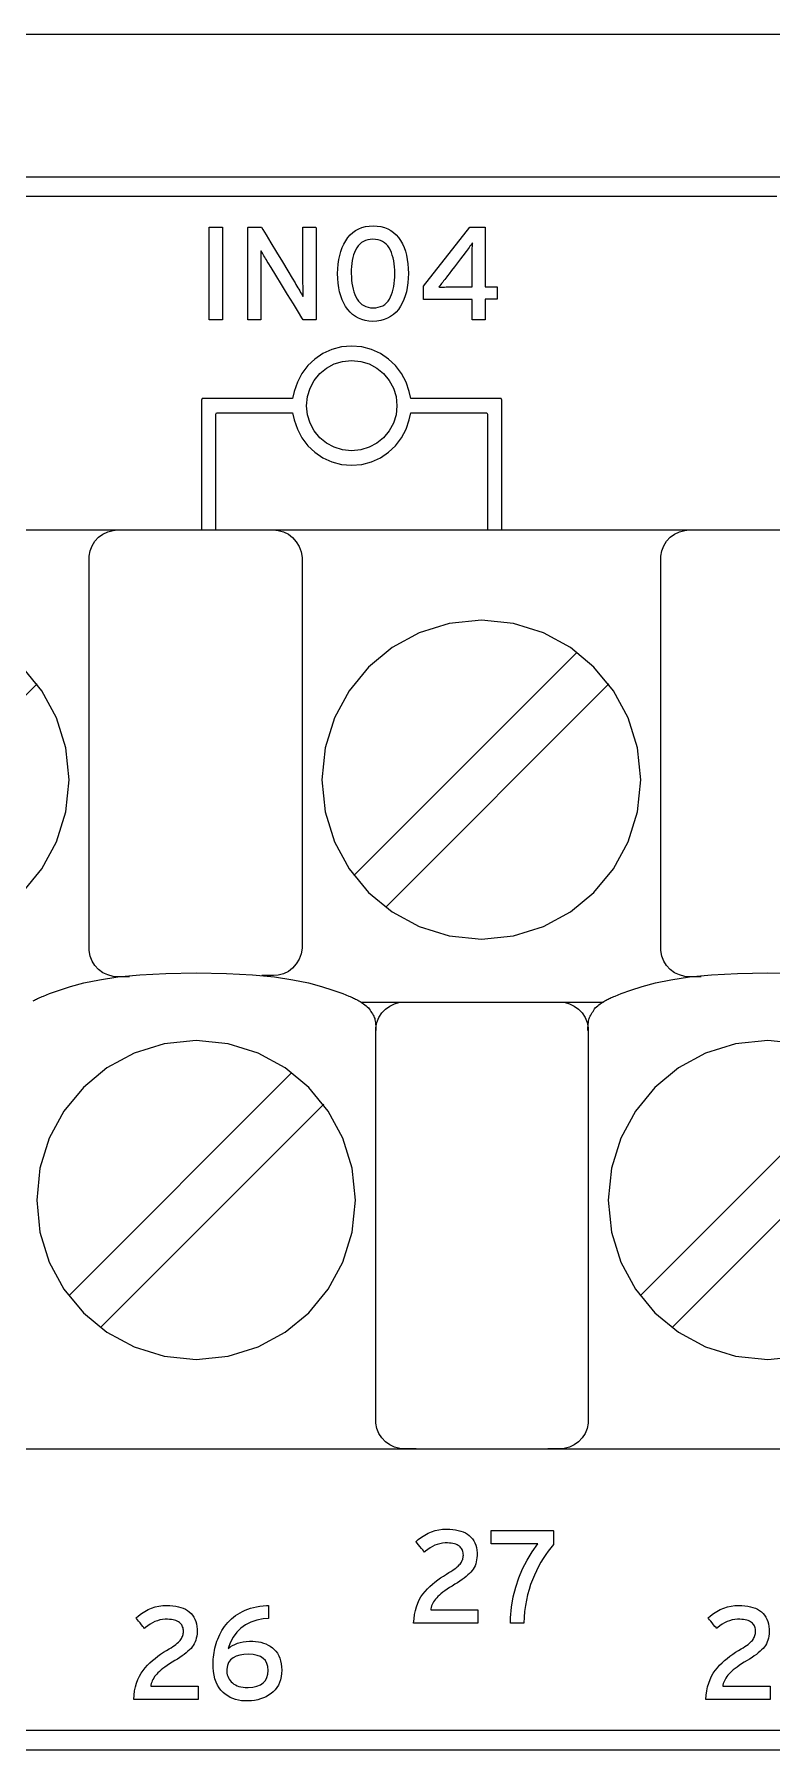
# Model space of a CAD drawing. Extents: x 1 to 47.7, y 0.2 to 33.4.
# Drawn here: x 34.905 to 35.679, y 13.384 to 15.184 of the extents above; entities that cross this region are included whole.
import ezdxf

# ---------------------------------------------------------------- set-up
doc = ezdxf.new("R2010")
doc.units = 0
doc.header["$MEASUREMENT"] = 0
doc.layers.add('6_0____DWG', color=7, linetype='CONTINUOUS')

msp = doc.modelspace()

# ---------------------------------------------------------------- linework, layer by layer
at = {"layer": '6_0____DWG'}
for points in [[(31.5243, 15.1836), (31.7106, 15.1836), (31.8983, 15.1836), (32.0875, 15.1836), (32.2778, 15.1836), (32.4693, 15.1836), (32.6619, 15.1836), (32.8555, 15.1836), (33.0499, 15.1836), (33.2451, 15.1836), (33.441, 15.1836), (33.8344, 15.1836), (34.2293, 15.1836), (34.625, 15.1836), (35.0207, 15.1836), (35.4156, 15.1836), (35.809, 15.1836)], [(35.7068, 15.0339), (35.608, 15.0339), (35.5072, 15.0339), (35.4045, 15.0339), (35.2999, 15.0339), (35.1936, 15.0339), (35.0855, 15.0339), (34.9758, 15.0339), (34.8645, 15.0339), (34.7516, 15.0339), (34.6373, 15.0339), (34.5216, 15.0339), (34.4045, 15.0339), (34.2862, 15.0339), (34.1667, 15.0339), (34.046, 15.0339), (33.9242, 15.0339), (33.8015, 15.0339), (33.6777, 15.0339)], [(33.6163, 15.0139), (33.7875, 15.0139), (33.9567, 15.0139), (34.1235, 15.0139), (34.2878, 15.0139), (34.4493, 15.0139), (34.608, 15.0139), (34.7635, 15.0139), (34.9157, 15.0139), (34.9905, 15.0139), (35.0643, 15.0139), (35.1373, 15.0139), (35.2093, 15.0139), (35.2803, 15.0139), (35.3503, 15.0139), (35.4193, 15.0139), (35.4872, 15.0139), (35.554, 15.0139), (35.6198, 15.0139), (35.6844, 15.0139)], [(35.0886, 14.884), (35.0886, 14.9812), (35.1027, 14.9812), (35.1027, 14.884), (35.0886, 14.884)], [(35.3782, 14.9058), (35.3782, 14.884), (35.3645, 14.884), (35.3645, 14.9054), (35.3135, 14.9054), (35.3135, 14.9193), (35.362, 14.9812), (35.3782, 14.9812), (35.3782, 14.9187), (35.3907, 14.9187), (35.3907, 14.9058), (35.3782, 14.9058)], [(31.9752, 14.6636), (36.9522, 14.6636)], [(35.0049, 14.1949), (35.0044, 14.1949), (35.003, 14.1949), (35.0011, 14.1949), (34.9989, 14.1949), (34.9967, 14.1949), (34.9947, 14.1949), (34.9932, 14.1949), (34.9925, 14.1949), (34.9878, 14.1952), (34.9822, 14.1967), (34.977, 14.1991), (34.9725, 14.2024), (34.9687, 14.2065), (34.9657, 14.2113), (34.9636, 14.2166), (34.9626, 14.2223), (34.9625, 14.2309), (34.9625, 14.2653), (34.9625, 14.322), (34.9625, 14.392), (34.9625, 14.4664), (34.9625, 14.5364), (34.9625, 14.5931), (34.9625, 14.6275), (34.9626, 14.6361), (34.9636, 14.6418), (34.9657, 14.6471), (34.9687, 14.6519), (34.9725, 14.656), (34.977, 14.6593), (34.9822, 14.6617), (34.9878, 14.6632), (34.9925, 14.6636), (34.9932, 14.6636), (34.9947, 14.6636), (34.9967, 14.6636), (34.9989, 14.6636), (35.0011, 14.6636), (35.003, 14.6636), (35.0044, 14.6636), (35.0049, 14.6636)], [(35.1438, 14.6636), (35.1443, 14.6636), (35.1457, 14.6636), (35.1476, 14.6636), (35.1498, 14.6636), (35.152, 14.6636), (35.154, 14.6636), (35.1555, 14.6636), (35.1562, 14.6636), (35.161, 14.6632), (35.1666, 14.6616), (35.1717, 14.6591), (35.1762, 14.6556), (35.18, 14.6513), (35.183, 14.6463), (35.1851, 14.6408), (35.1861, 14.6348), (35.1862, 14.6261), (35.1862, 14.592), (35.1862, 14.5359), (35.1862, 14.4666), (35.1862, 14.3929), (35.1862, 14.3236), (35.1862, 14.2676), (35.1862, 14.2335), (35.1861, 14.2248), (35.1851, 14.2188), (35.183, 14.2132), (35.18, 14.2083), (35.1762, 14.204), (35.1717, 14.2005), (35.1666, 14.1979), (35.161, 14.1964), (35.1562, 14.196), (35.1555, 14.196), (35.154, 14.196), (35.152, 14.196), (35.1498, 14.196), (35.1476, 14.196), (35.1457, 14.196), (35.1443, 14.196), (35.1438, 14.196)], [(35.6049, 14.1949), (35.6044, 14.1949), (35.603, 14.1949), (35.6011, 14.1949), (35.5989, 14.1949), (35.5967, 14.1949), (35.5947, 14.1949), (35.5932, 14.1949), (35.5925, 14.1949), (35.5878, 14.1952), (35.5822, 14.1967), (35.577, 14.1991), (35.5725, 14.2024), (35.5687, 14.2065), (35.5657, 14.2113), (35.5636, 14.2166), (35.5626, 14.2223), (35.5625, 14.2309), (35.5625, 14.2653), (35.5625, 14.322), (35.5625, 14.392), (35.5625, 14.4664), (35.5625, 14.5364), (35.5625, 14.5931), (35.5625, 14.6275), (35.5626, 14.6361), (35.5636, 14.6418), (35.5657, 14.6471), (35.5687, 14.6519), (35.5725, 14.656), (35.577, 14.6593), (35.5822, 14.6617), (35.5878, 14.6632), (35.5925, 14.6636), (35.5932, 14.6636), (35.5947, 14.6636), (35.5967, 14.6636), (35.5989, 14.6636), (35.6011, 14.6636), (35.603, 14.6636), (35.6044, 14.6636), (35.6049, 14.6636)], [(35.2404, 14.3011), (35.4747, 14.5354)], [(34.8925, 14.2832), (34.913, 14.3079), (34.9284, 14.3363), (34.9381, 14.3677), (34.9415, 14.4014), (34.9381, 14.4351), (34.9284, 14.4665), (34.913, 14.4949), (34.8925, 14.5197)], [(34.6739, 14.2677), (34.9081, 14.502)], [(35.2739, 14.2677), (35.5081, 14.502)], [(34.9039, 14.1695), (34.9052, 14.1702), (34.9063, 14.1708), (34.9074, 14.1713), (34.9085, 14.1719), (34.9095, 14.1724), (34.9107, 14.1729), (34.9119, 14.1734), (34.9132, 14.174), (34.9147, 14.1746), (34.921, 14.1771), (34.9313, 14.1809), (34.9431, 14.1847), (34.9569, 14.1884), (34.9733, 14.1917), (34.9927, 14.1946), (35.0158, 14.1969), (35.043, 14.1983), (35.0748, 14.1989), (35.1067, 14.1983), (35.1339, 14.1969), (35.157, 14.1946), (35.1764, 14.1917), (35.1928, 14.1884), (35.2066, 14.1847), (35.2184, 14.1809), (35.2287, 14.1771), (35.235, 14.1746), (35.2365, 14.174), (35.2378, 14.1734), (35.239, 14.1729), (35.2401, 14.1724), (35.2412, 14.1719), (35.2423, 14.1713), (35.2433, 14.1708), (35.2445, 14.1702), (35.2458, 14.1695), (35.247, 14.1688), (35.2482, 14.168), (35.2494, 14.1672), (35.2507, 14.1663), (35.2519, 14.1654), (35.2532, 14.1644), (35.2545, 14.1634), (35.2558, 14.1622), (35.2566, 14.161), (35.2574, 14.1597), (35.2582, 14.1584), (35.2591, 14.1572), (35.2599, 14.1559), (35.2606, 14.1546), (35.2613, 14.1534), (35.2619, 14.1521), (35.2623, 14.151), (35.2626, 14.1497), (35.2629, 14.1482), (35.2631, 14.1467), (35.2633, 14.145), (35.2634, 14.1433), (35.2635, 14.1416), (35.2635, 14.1399), (35.2635, 14.1384)], [(35.4862, 14.1384), (35.4862, 14.1399), (35.4862, 14.1416), (35.4863, 14.1433), (35.4864, 14.145), (35.4866, 14.1467), (35.4868, 14.1482), (35.487, 14.1497), (35.4873, 14.151), (35.4878, 14.1521), (35.4884, 14.1534), (35.4891, 14.1546), (35.4898, 14.1559), (35.4906, 14.1572), (35.4915, 14.1584), (35.4923, 14.1597), (35.4931, 14.161), (35.4939, 14.1622), (35.4951, 14.1634), (35.4965, 14.1644), (35.4977, 14.1654), (35.499, 14.1663), (35.5002, 14.1672), (35.5015, 14.168), (35.5027, 14.1688), (35.5039, 14.1695), (35.5052, 14.1702), (35.5063, 14.1708), (35.5074, 14.1713), (35.5085, 14.1719), (35.5095, 14.1724), (35.5107, 14.1729), (35.5119, 14.1734), (35.5132, 14.174), (35.5147, 14.1746), (35.521, 14.1771), (35.5313, 14.1809), (35.5431, 14.1847), (35.5569, 14.1884), (35.5733, 14.1917), (35.5927, 14.1946), (35.6158, 14.1969), (35.643, 14.1983), (35.6748, 14.1989), (35.7067, 14.1983)], [(35.2477, 14.1683), (35.5025, 14.1683)], [(35.3059, 13.6996), (35.3054, 13.6996), (35.304, 13.6996), (35.3021, 13.6996), (35.2999, 13.6996), (35.2977, 13.6996), (35.2957, 13.6996), (35.2942, 13.6996), (35.2935, 13.6996), (35.2888, 13.6999), (35.2832, 13.7013), (35.2781, 13.7037), (35.2735, 13.707), (35.2697, 13.711), (35.2667, 13.7157), (35.2646, 13.7208), (35.2636, 13.7265), (35.2635, 13.7351), (35.2635, 13.7696), (35.2635, 13.8264), (35.2635, 13.8966), (35.2635, 13.9713), (35.2635, 14.0415), (35.2635, 14.0983), (35.2635, 14.1328), (35.2636, 14.1414), (35.2646, 14.147), (35.2667, 14.1522), (35.2697, 14.1569), (35.2735, 14.1609), (35.2781, 14.1641), (35.2832, 14.1665), (35.2888, 14.168), (35.2935, 14.1683), (35.2942, 14.1683), (35.2957, 14.1683), (35.2977, 14.1683), (35.2999, 14.1683), (35.3021, 14.1683), (35.304, 14.1683), (35.3054, 14.1683), (35.3059, 14.1683)], [(35.444, 14.1683), (35.4445, 14.1683), (35.4459, 14.1683), (35.4478, 14.1683), (35.45, 14.1683), (35.4522, 14.1683), (35.4542, 14.1683), (35.4557, 14.1683), (35.4564, 14.1683), (35.4611, 14.168), (35.4667, 14.1665), (35.4718, 14.1641), (35.4764, 14.1609), (35.4802, 14.1569), (35.4832, 14.1522), (35.4852, 14.147), (35.4863, 14.1414), (35.4864, 14.1328), (35.4864, 14.0983), (35.4864, 14.0415), (35.4864, 13.9713), (35.4864, 13.8966), (35.4864, 13.8264), (35.4864, 13.7696), (35.4864, 13.7351), (35.4863, 13.7265), (35.4852, 13.7208), (35.4832, 13.7157), (35.4802, 13.711), (35.4764, 13.707), (35.4718, 13.7037), (35.4667, 13.7013), (35.4611, 13.6999), (35.4564, 13.6996), (35.4557, 13.6996), (35.4542, 13.6996), (35.4522, 13.6996), (35.45, 13.6996), (35.4478, 13.6996), (35.4459, 13.6996), (35.4445, 13.6996), (35.444, 13.6996)], [(35.7086, 14.1244), (35.6749, 14.1278), (35.6412, 14.1244), (35.6097, 14.1146), (35.5813, 14.0992), (35.5565, 14.0787), (35.5361, 14.0539), (35.5207, 14.0255), (35.5109, 13.9941), (35.5075, 13.9604), (35.5109, 13.9267), (35.5207, 13.8953), (35.5361, 13.8669), (35.5565, 13.8422), (35.5813, 13.8218), (35.6097, 13.8064), (35.6412, 13.7967), (35.6749, 13.7933), (35.7086, 13.7967)], [(34.9411, 13.8601), (35.1753, 14.0944)], [(35.5411, 13.8601), (35.7753, 14.0944)], [(34.9745, 13.8267), (35.2088, 14.061)], [(35.5745, 13.8267), (35.8088, 14.061)], [(32.2935, 13.6996), (37.2746, 13.6996)], [(35.7056, 13.4039), (35.6414, 13.4039), (35.5761, 13.4039), (35.5096, 13.4039), (35.442, 13.4039), (35.3734, 13.4039), (35.3037, 13.4039), (35.2331, 13.4039), (35.1614, 13.4039), (35.0888, 13.4039), (35.0152, 13.4039), (34.8653, 13.4039), (34.712, 13.4039), (34.5554, 13.4039), (34.3958, 13.4039), (34.2333, 13.4039), (34.0682, 13.4039), (33.9005, 13.4039), (33.7307, 13.4039), (33.5587, 13.4039)], [(33.6777, 13.3839), (33.8015, 13.3839), (33.9242, 13.3839), (34.046, 13.3839), (34.1667, 13.3839), (34.2862, 13.3839), (34.4045, 13.3839), (34.5216, 13.3839), (34.6373, 13.3839), (34.7516, 13.3839), (34.8645, 13.3839), (34.9758, 13.3839), (35.0855, 13.3839), (35.1936, 13.3839), (35.2999, 13.3839), (35.4045, 13.3839), (35.5072, 13.3839), (35.608, 13.3839), (35.7068, 13.3839)]]:
    msp.add_lwpolyline(points, dxfattribs=at)
for points in [[(35.1873, 14.884), (35.1859, 14.8862), (35.1823, 14.8922), (35.177, 14.9007), (35.1708, 14.9107), (35.1644, 14.9212), (35.1584, 14.9309), (35.1536, 14.9388), (35.1505, 14.9438), (35.1495, 14.9454), (35.1486, 14.9469), (35.1477, 14.9484), (35.1469, 14.9498), (35.146, 14.9512), (35.1452, 14.9526), (35.1445, 14.9539), (35.1437, 14.9552), (35.143, 14.9564), (35.1427, 14.9556), (35.1427, 14.9533), (35.1428, 14.9508), (35.1428, 14.9484), (35.1428, 14.9458), (35.1428, 14.9432), (35.1428, 14.9404), (35.1428, 14.9377), (35.1429, 14.9348), (35.1429, 14.933), (35.1429, 14.9285), (35.1429, 14.9217), (35.1429, 14.9135), (35.1429, 14.9049), (35.1429, 14.8967), (35.1429, 14.8899), (35.1429, 14.8854), (35.1429, 14.884), (35.1422, 14.884), (35.1408, 14.884), (35.1388, 14.884), (35.1365, 14.884), (35.1342, 14.884), (35.1321, 14.884), (35.1304, 14.884), (35.1293, 14.884), (35.1292, 14.8847), (35.1292, 14.891), (35.1292, 14.9024), (35.1292, 14.9173), (35.1292, 14.9338), (35.1292, 14.9502), (35.1292, 14.9646), (35.1292, 14.9755), (35.1292, 14.9809), (35.1295, 14.9812), (35.1306, 14.9812), (35.1325, 14.9812), (35.1348, 14.9812), (35.1373, 14.9812), (35.1396, 14.9812), (35.1416, 14.9812), (35.143, 14.9812), (35.1436, 14.9812), (35.1449, 14.979), (35.1484, 14.9732), (35.1534, 14.9649), (35.1593, 14.9552), (35.1654, 14.945), (35.1711, 14.9355), (35.1757, 14.9279), (35.1787, 14.923), (35.1797, 14.9213), (35.1807, 14.9195), (35.1817, 14.9178), (35.1827, 14.9161), (35.1836, 14.9145), (35.1845, 14.9129), (35.1853, 14.9115), (35.1861, 14.91), (35.1869, 14.9087), (35.1871, 14.9094), (35.1871, 14.9118), (35.1871, 14.9143), (35.1871, 14.9169), (35.1871, 14.9195), (35.187, 14.9222), (35.187, 14.9249), (35.187, 14.9277), (35.187, 14.9306), (35.187, 14.9324), (35.187, 14.9369), (35.187, 14.9437), (35.187, 14.9518), (35.187, 14.9604), (35.187, 14.9685), (35.187, 14.9753), (35.187, 14.9798), (35.187, 14.9812), (35.1877, 14.9812), (35.1891, 14.9812), (35.1911, 14.9812), (35.1934, 14.9812), (35.1957, 14.9812), (35.1978, 14.9812), (35.1995, 14.9812), (35.2006, 14.9812), (35.2007, 14.9805), (35.2007, 14.9742), (35.2007, 14.9628), (35.2007, 14.9479), (35.2007, 14.9314), (35.2007, 14.915), (35.2007, 14.9006), (35.2007, 14.8897), (35.2007, 14.8843), (35.2005, 14.884), (35.1994, 14.884), (35.1976, 14.884), (35.1955, 14.884), (35.1932, 14.884), (35.191, 14.884), (35.1891, 14.884), (35.1878, 14.884)], [(35.2977, 14.9328), (35.2976, 14.9276), (35.2972, 14.9227), (35.2965, 14.918), (35.2956, 14.9136), (35.2944, 14.9094), (35.293, 14.9055), (35.2913, 14.9017), (35.2894, 14.8983), (35.2872, 14.895), (35.2847, 14.8922), (35.282, 14.8896), (35.279, 14.8875), (35.2758, 14.8858), (35.2723, 14.8844), (35.2686, 14.8834), (35.2646, 14.8827), (35.2604, 14.8824), (35.2563, 14.8827), (35.2524, 14.8833), (35.2487, 14.8843), (35.2453, 14.8857), (35.2421, 14.8875), (35.2391, 14.8896), (35.2364, 14.8921), (35.234, 14.8949), (35.2318, 14.8981), (35.2298, 14.9015), (35.2281, 14.9052), (35.2267, 14.9091), (35.2255, 14.9133), (35.2246, 14.9177), (35.224, 14.9224), (35.2236, 14.9273), (35.2234, 14.9325), (35.2236, 14.9377), (35.224, 14.9426), (35.2246, 14.9473), (35.2256, 14.9517), (35.2267, 14.9559), (35.2282, 14.9599), (35.2299, 14.9636), (35.2319, 14.9671), (35.2341, 14.9703), (35.2366, 14.9732), (35.2393, 14.9757), (35.2423, 14.9778), (35.2455, 14.9796), (35.2489, 14.9809), (35.2526, 14.9819), (35.2565, 14.9825), (35.2607, 14.9827), (35.2649, 14.9825), (35.2689, 14.9819), (35.2726, 14.9809), (35.276, 14.9795), (35.2792, 14.9778), (35.2822, 14.9757), (35.2849, 14.9732), (35.2873, 14.9704), (35.2895, 14.9672), (35.2914, 14.9638), (35.2931, 14.9601), (35.2945, 14.9562), (35.2956, 14.952), (35.2965, 14.9475), (35.2972, 14.9429), (35.2976, 14.9379)], [(35.2835, 14.9325), (35.2834, 14.9361), (35.2832, 14.9396), (35.2828, 14.9429), (35.2823, 14.9461), (35.2816, 14.9491), (35.2808, 14.9519), (35.2799, 14.9546), (35.2788, 14.9572), (35.2775, 14.9595), (35.2761, 14.9616), (35.2744, 14.9635), (35.2726, 14.965), (35.2705, 14.9663), (35.2683, 14.9673), (35.2659, 14.968), (35.2633, 14.9685), (35.2604, 14.9686), (35.2577, 14.9685), (35.2551, 14.968), (35.2527, 14.9673), (35.2505, 14.9663), (35.2485, 14.9651), (35.2467, 14.9635), (35.245, 14.9617), (35.2436, 14.9597), (35.2423, 14.9573), (35.2412, 14.9548), (35.2402, 14.9522), (35.2394, 14.9493), (35.2388, 14.9464), (35.2383, 14.9432), (35.2379, 14.9399), (35.2377, 14.9364), (35.2377, 14.9328), (35.2378, 14.9292), (35.238, 14.9257), (35.2384, 14.9224), (35.2389, 14.9193), (35.2396, 14.9163), (35.2404, 14.9135), (35.2414, 14.9108), (35.2426, 14.9083), (35.2439, 14.9059), (35.2453, 14.9038), (35.247, 14.9019), (35.2488, 14.9003), (35.2508, 14.899), (35.253, 14.8979), (35.2554, 14.8972), (35.2579, 14.8967), (35.2607, 14.8965), (35.2635, 14.8967), (35.2661, 14.8972), (35.2685, 14.8979), (35.2708, 14.8989), (35.2728, 14.9002), (35.2746, 14.9018), (35.2763, 14.9037), (35.2777, 14.9058), (35.2789, 14.9082), (35.28, 14.9107), (35.2809, 14.9133), (35.2817, 14.9161), (35.2823, 14.9191), (35.2828, 14.9222), (35.2832, 14.9255), (35.2834, 14.9289)], [(35.3649, 14.9648), (35.3641, 14.9637), (35.3633, 14.9625), (35.3623, 14.9613), (35.3614, 14.9599), (35.3604, 14.9585), (35.3593, 14.9571), (35.3582, 14.9556), (35.357, 14.954), (35.3562, 14.953), (35.3548, 14.9511), (35.3524, 14.948), (35.3494, 14.944), (35.3462, 14.9398), (35.3431, 14.9358), (35.3406, 14.9324), (35.3388, 14.9301), (35.3381, 14.9292), (35.337, 14.9276), (35.3358, 14.9262), (35.3347, 14.9248), (35.3337, 14.9235), (35.3326, 14.9222), (35.3316, 14.921), (35.3306, 14.9199), (35.3297, 14.9188), (35.3305, 14.9185), (35.3322, 14.9185), (35.3338, 14.9185), (35.3356, 14.9185), (35.3374, 14.9186), (35.3392, 14.9186), (35.3411, 14.9186), (35.3431, 14.9186), (35.3447, 14.9187), (35.3459, 14.9187), (35.3482, 14.9187), (35.3513, 14.9187), (35.3548, 14.9187), (35.3583, 14.9187), (35.3613, 14.9187), (35.3635, 14.9187), (35.3645, 14.9187), (35.3645, 14.9195), (35.3645, 14.9222), (35.3645, 14.9262), (35.3645, 14.931), (35.3645, 14.9361), (35.3645, 14.9407), (35.3645, 14.9444), (35.3645, 14.9467), (35.3645, 14.9481), (35.3646, 14.9505), (35.3646, 14.9528), (35.3646, 14.955), (35.3647, 14.9571), (35.3647, 14.9592), (35.3648, 14.9612), (35.3648, 14.963)], [(35.2381, 14.8565), (35.2274, 14.8556), (35.2173, 14.8529), (35.2079, 14.8486), (35.1995, 14.8429), (35.1921, 14.836), (35.1859, 14.8279), (35.1811, 14.8188), (35.1778, 14.809), (35.1761, 14.8015), (35.1708, 14.8015), (35.1601, 14.8015), (35.1458, 14.8015), (35.1297, 14.8015), (35.1135, 14.8015), (35.0988, 14.8015), (35.0875, 14.8015), (35.0813, 14.8015), (35.0806, 14.7998), (35.0806, 14.7897), (35.0806, 14.7726), (35.0806, 14.751), (35.0806, 14.7275), (35.0806, 14.7045), (35.0806, 14.6845), (35.0806, 14.6701), (35.0806, 14.6637), (35.0811, 14.6636), (35.0824, 14.6636), (35.0844, 14.6636), (35.0869, 14.6636), (35.0894, 14.6636), (35.0919, 14.6636), (35.0939, 14.6636), (35.0952, 14.6636), (35.0956, 14.6637), (35.0956, 14.6694), (35.0956, 14.6823), (35.0956, 14.7), (35.0956, 14.7205), (35.0956, 14.7415), (35.0956, 14.7607), (35.0956, 14.776), (35.0956, 14.785), (35.0962, 14.7865), (35.1014, 14.7865), (35.111, 14.7865), (35.1233, 14.7865), (35.137, 14.7865), (35.1506, 14.7865), (35.1627, 14.7865), (35.1717, 14.7865), (35.1762, 14.7865), (35.1778, 14.7791), (35.1811, 14.7692), (35.1859, 14.7601), (35.1921, 14.752), (35.1995, 14.7451), (35.2079, 14.7394), (35.2173, 14.7351), (35.2274, 14.7324), (35.2381, 14.7315), (35.2489, 14.7324), (35.259, 14.7351), (35.2683, 14.7394), (35.2768, 14.7451), (35.2842, 14.752), (35.2904, 14.7601), (35.2952, 14.7692), (35.2985, 14.7791), (35.3001, 14.7865), (35.3046, 14.7865), (35.3136, 14.7865), (35.3257, 14.7865), (35.3393, 14.7865), (35.353, 14.7865), (35.3653, 14.7865), (35.3748, 14.7865), (35.3801, 14.7865), (35.3806, 14.785), (35.3806, 14.776), (35.3806, 14.7607), (35.3806, 14.7415), (35.3806, 14.7205), (35.3806, 14.7), (35.3806, 14.6823), (35.3806, 14.6694), (35.3806, 14.6637), (35.381, 14.6636), (35.3824, 14.6636), (35.3844, 14.6636), (35.3869, 14.6636), (35.3894, 14.6636), (35.3919, 14.6636), (35.3939, 14.6636), (35.3952, 14.6636), (35.3956, 14.6637), (35.3956, 14.6701), (35.3956, 14.6845), (35.3956, 14.7045), (35.3956, 14.7275), (35.3956, 14.751), (35.3956, 14.7726), (35.3956, 14.7897), (35.3956, 14.7998), (35.395, 14.8015), (35.3888, 14.8015), (35.3775, 14.8015), (35.3628, 14.8015), (35.3466, 14.8015), (35.3305, 14.8015), (35.3162, 14.8015), (35.3055, 14.8015), (35.3002, 14.8015), (35.2985, 14.809), (35.2952, 14.8188), (35.2904, 14.8279), (35.2842, 14.836), (35.2768, 14.8429), (35.2683, 14.8486), (35.259, 14.8529), (35.2489, 14.8556)], [(35.2381, 14.7465), (35.2286, 14.7475), (35.2197, 14.7503), (35.2116, 14.7546), (35.2046, 14.7604), (35.1988, 14.7675), (35.1944, 14.7755), (35.1916, 14.7844), (35.1906, 14.794), (35.1916, 14.8036), (35.1944, 14.8125), (35.1988, 14.8205), (35.2046, 14.8276), (35.2116, 14.8334), (35.2197, 14.8378), (35.2286, 14.8405), (35.2381, 14.8415), (35.2477, 14.8405), (35.2566, 14.8378), (35.2647, 14.8334), (35.2717, 14.8276), (35.2775, 14.8205), (35.2819, 14.8125), (35.2847, 14.8036), (35.2856, 14.794), (35.2847, 14.7844), (35.2819, 14.7755), (35.2775, 14.7675), (35.2717, 14.7604), (35.2647, 14.7546), (35.2566, 14.7503), (35.2477, 14.7475)], [(35.2069, 14.4014), (35.2103, 14.3677), (35.22, 14.3363), (35.2354, 14.3079), (35.2559, 14.2832), (35.2807, 14.2628), (35.3091, 14.2474), (35.3405, 14.2377), (35.3743, 14.2343), (35.408, 14.2377), (35.4394, 14.2474), (35.4678, 14.2628), (35.4925, 14.2832), (35.513, 14.3079), (35.5284, 14.3363), (35.5381, 14.3677), (35.5415, 14.4014), (35.5381, 14.4351), (35.5284, 14.4665), (35.513, 14.4949), (35.4925, 14.5197), (35.4678, 14.5402), (35.4394, 14.5556), (35.408, 14.5654), (35.3743, 14.5688), (35.3405, 14.5654), (35.3091, 14.5556), (35.2807, 14.5402), (35.2559, 14.5197), (35.2354, 14.4949), (35.22, 14.4665), (35.2103, 14.4351)], [(34.9075, 13.9604), (34.9109, 13.9267), (34.9206, 13.8953), (34.9361, 13.8669), (34.9565, 13.8422), (34.9813, 13.8218), (35.0097, 13.8064), (35.0412, 13.7967), (35.0749, 13.7933), (35.1086, 13.7967), (35.14, 13.8064), (35.1684, 13.8218), (35.1932, 13.8422), (35.2136, 13.8669), (35.229, 13.8953), (35.2388, 13.9267), (35.2422, 13.9604), (35.2388, 13.9941), (35.229, 14.0255), (35.2136, 14.0539), (35.1932, 14.0787), (35.1684, 14.0992), (35.14, 14.1146), (35.1086, 14.1244), (35.0749, 14.1278), (35.0412, 14.1244), (35.0097, 14.1146), (34.9813, 14.0992), (34.9565, 14.0787), (34.9361, 14.0539), (34.9206, 14.0255), (34.9109, 13.9941)], [(35.3032, 13.5166), (35.3036, 13.5212), (35.3042, 13.5257), (35.3051, 13.5298), (35.3062, 13.5338), (35.3075, 13.5375), (35.3091, 13.541), (35.3109, 13.5442), (35.313, 13.5472), (35.3153, 13.5499), (35.3177, 13.5525), (35.3202, 13.555), (35.3229, 13.5574), (35.3256, 13.5598), (35.3285, 13.562), (35.3314, 13.5641), (35.3344, 13.5661), (35.3376, 13.5681), (35.3403, 13.5697), (35.3424, 13.5709), (35.3442, 13.5722), (35.3459, 13.5733), (35.3475, 13.5745), (35.3489, 13.5756), (35.3501, 13.5766), (35.3511, 13.5777), (35.352, 13.5786), (35.3528, 13.5796), (35.3534, 13.5806), (35.3539, 13.5816), (35.3543, 13.5826), (35.3547, 13.5836), (35.355, 13.5847), (35.3552, 13.5857), (35.3553, 13.5868), (35.3554, 13.5879), (35.3553, 13.5892), (35.3552, 13.5905), (35.3549, 13.5917), (35.3546, 13.5928), (35.3541, 13.5939), (35.3536, 13.5949), (35.3529, 13.5958), (35.3521, 13.5966), (35.3512, 13.5974), (35.3501, 13.5982), (35.3489, 13.5988), (35.3476, 13.5994), (35.3461, 13.5998), (35.3445, 13.6002), (35.3427, 13.6005), (35.3408, 13.6007), (35.3388, 13.6008), (35.3364, 13.6008), (35.3335, 13.6005), (35.3307, 13.6), (35.328, 13.5993), (35.3254, 13.5983), (35.3229, 13.5971), (35.3204, 13.5956), (35.318, 13.594), (35.3156, 13.592), (35.3145, 13.5912), (35.3139, 13.592), (35.3128, 13.5934), (35.3114, 13.5951), (35.3098, 13.5969), (35.3083, 13.5988), (35.307, 13.6004), (35.3061, 13.6016), (35.3056, 13.6021), (35.3081, 13.6043), (35.3114, 13.6069), (35.3148, 13.6091), (35.3183, 13.6109), (35.3219, 13.6124), (35.3257, 13.6137), (35.3296, 13.6145), (35.3336, 13.6151), (35.3378, 13.6153), (35.3411, 13.6152), (35.3442, 13.615), (35.3472, 13.6146), (35.35, 13.614), (35.3527, 13.6132), (35.3551, 13.6123), (35.3575, 13.6113), (35.3596, 13.61), (35.3616, 13.6086), (35.3633, 13.6069), (35.3649, 13.6051), (35.3662, 13.6031), (35.3674, 13.6009), (35.3683, 13.5986), (35.369, 13.5961), (35.3694, 13.5933), (35.3697, 13.5905), (35.3697, 13.5877), (35.3696, 13.5853), (35.3693, 13.5831), (35.3689, 13.5809), (35.3683, 13.5789), (35.3676, 13.5769), (35.3668, 13.5751), (35.3658, 13.5734), (35.3646, 13.5718), (35.3633, 13.5702), (35.3618, 13.5687), (35.3601, 13.5672), (35.3583, 13.5656), (35.3562, 13.564), (35.354, 13.5624), (35.3517, 13.5607), (35.3491, 13.5591), (35.3464, 13.5574), (35.3435, 13.5556), (35.3408, 13.5539), (35.3383, 13.5522), (35.336, 13.5506), (35.3338, 13.549), (35.3319, 13.5475), (35.3302, 13.546), (35.3287, 13.5446), (35.3274, 13.5433), (35.3262, 13.5419), (35.3252, 13.5405), (35.3242, 13.5391), (35.3234, 13.5377), (35.3227, 13.5362), (35.322, 13.5347), (35.3215, 13.5332), (35.3211, 13.5317), (35.3211, 13.5307), (35.3239, 13.5307), (35.3295, 13.5307), (35.337, 13.5307), (35.3453, 13.5307), (35.3537, 13.5307), (35.3613, 13.5307), (35.3671, 13.5307), (35.3703, 13.5307), (35.3707, 13.5305), (35.3707, 13.5295), (35.3707, 13.5278), (35.3707, 13.5256), (35.3707, 13.5232), (35.3707, 13.5209), (35.3707, 13.5188), (35.3707, 13.5173), (35.3707, 13.5166), (35.3692, 13.5166), (35.3635, 13.5166), (35.3547, 13.5166), (35.3439, 13.5166), (35.3325, 13.5166), (35.3214, 13.5166), (35.3121, 13.5166), (35.3056, 13.5166)], [(35.4501, 13.599), (35.4473, 13.5957), (35.4445, 13.5922), (35.4418, 13.5885), (35.4393, 13.5846), (35.4368, 13.5805), (35.4344, 13.5762), (35.4321, 13.5717), (35.4299, 13.5671), (35.4279, 13.5622), (35.426, 13.5571), (35.4243, 13.5518), (35.4228, 13.5464), (35.4216, 13.5408), (35.4206, 13.535), (35.4197, 13.529), (35.4192, 13.5229), (35.4188, 13.5166), (35.4182, 13.5166), (35.4168, 13.5166), (35.4147, 13.5166), (35.4123, 13.5166), (35.4098, 13.5166), (35.4075, 13.5166), (35.4057, 13.5166), (35.4047, 13.5166), (35.4049, 13.5223), (35.406, 13.5334), (35.4078, 13.5441), (35.4104, 13.5544), (35.4136, 13.5643), (35.4176, 13.5738), (35.4222, 13.5828), (35.4276, 13.5914), (35.4337, 13.5997), (35.4318, 13.5997), (35.4268, 13.5997), (35.4196, 13.5997), (35.4112, 13.5997), (35.4026, 13.5997), (35.3947, 13.5997), (35.3884, 13.5997), (35.3849, 13.5997), (35.3844, 13.5998), (35.3844, 13.6008), (35.3844, 13.6026), (35.3844, 13.6049), (35.3844, 13.6073), (35.3844, 13.6097), (35.3844, 13.6118), (35.3844, 13.6132), (35.3844, 13.6138), (35.3869, 13.6138), (35.3936, 13.6138), (35.4032, 13.6138), (35.4144, 13.6138), (35.4259, 13.6138), (35.4364, 13.6138), (35.4447, 13.6138), (35.4495, 13.6138), (35.4501, 13.6136), (35.4501, 13.6125), (35.4501, 13.6107), (35.4501, 13.6083), (35.4501, 13.6058), (35.4501, 13.6033), (35.4501, 13.6011), (35.4501, 13.5996)], [(35.0093, 13.4365), (35.0097, 13.4412), (35.0103, 13.4456), (35.0112, 13.4498), (35.0123, 13.4537), (35.0137, 13.4574), (35.0153, 13.4609), (35.0171, 13.4641), (35.0191, 13.4671), (35.0214, 13.4699), (35.0238, 13.4725), (35.0264, 13.475), (35.029, 13.4774), (35.0318, 13.4797), (35.0346, 13.4819), (35.0375, 13.4841), (35.0406, 13.4861), (35.0437, 13.488), (35.0465, 13.4896), (35.0485, 13.4909), (35.0504, 13.4921), (35.0521, 13.4933), (35.0536, 13.4944), (35.055, 13.4955), (35.0562, 13.4966), (35.0573, 13.4976), (35.0582, 13.4986), (35.0589, 13.4995), (35.0595, 13.5005), (35.06, 13.5015), (35.0605, 13.5025), (35.0609, 13.5036), (35.0611, 13.5046), (35.0613, 13.5057), (35.0615, 13.5068), (35.0615, 13.5079), (35.0615, 13.5092), (35.0613, 13.5104), (35.0611, 13.5116), (35.0607, 13.5128), (35.0603, 13.5138), (35.0597, 13.5148), (35.059, 13.5157), (35.0582, 13.5166), (35.0573, 13.5174), (35.0563, 13.5181), (35.0551, 13.5188), (35.0537, 13.5193), (35.0523, 13.5198), (35.0506, 13.5202), (35.0489, 13.5204), (35.047, 13.5206), (35.0449, 13.5207), (35.0425, 13.5207), (35.0397, 13.5205), (35.0369, 13.52), (35.0342, 13.5192), (35.0316, 13.5183), (35.029, 13.517), (35.0265, 13.5156), (35.0241, 13.5139), (35.0218, 13.512), (35.0206, 13.5112), (35.02, 13.512), (35.0189, 13.5133), (35.0175, 13.515), (35.016, 13.5169), (35.0145, 13.5187), (35.0132, 13.5203), (35.0122, 13.5215), (35.0118, 13.5221), (35.0142, 13.5243), (35.0175, 13.5268), (35.0209, 13.529), (35.0244, 13.5309), (35.0281, 13.5324), (35.0319, 13.5336), (35.0358, 13.5345), (35.0398, 13.535), (35.0439, 13.5353), (35.0472, 13.5352), (35.0504, 13.5349), (35.0534, 13.5345), (35.0562, 13.5339), (35.0588, 13.5332), (35.0613, 13.5323), (35.0636, 13.5312), (35.0657, 13.53), (35.0677, 13.5285), (35.0695, 13.5269), (35.071, 13.5251), (35.0724, 13.5231), (35.0735, 13.5209), (35.0744, 13.5185), (35.0751, 13.516), (35.0756, 13.5133), (35.0758, 13.5104), (35.0759, 13.5076), (35.0758, 13.5053), (35.0755, 13.503), (35.075, 13.5009), (35.0745, 13.4988), (35.0738, 13.4969), (35.0729, 13.495), (35.0719, 13.4933), (35.0708, 13.4917), (35.0695, 13.4902), (35.0679, 13.4887), (35.0663, 13.4871), (35.0644, 13.4855), (35.0624, 13.4839), (35.0602, 13.4823), (35.0578, 13.4807), (35.0553, 13.479), (35.0526, 13.4773), (35.0497, 13.4756), (35.0469, 13.4738), (35.0444, 13.4722), (35.0421, 13.4705), (35.04, 13.469), (35.0381, 13.4675), (35.0364, 13.466), (35.0348, 13.4646), (35.0335, 13.4632), (35.0324, 13.4619), (35.0313, 13.4605), (35.0304, 13.459), (35.0295, 13.4576), (35.0288, 13.4562), (35.0282, 13.4547), (35.0276, 13.4532), (35.0272, 13.4516), (35.0272, 13.4506), (35.0301, 13.4506), (35.0357, 13.4506), (35.0431, 13.4506), (35.0514, 13.4506), (35.0598, 13.4506), (35.0674, 13.4506), (35.0732, 13.4506), (35.0765, 13.4506), (35.0769, 13.4505), (35.0769, 13.4495), (35.0769, 13.4477), (35.0769, 13.4456), (35.0769, 13.4432), (35.0769, 13.4408), (35.0769, 13.4388), (35.0769, 13.4373), (35.0769, 13.4366), (35.0754, 13.4365), (35.0697, 13.4365), (35.0608, 13.4365), (35.0501, 13.4365), (35.0386, 13.4365), (35.0276, 13.4365), (35.0182, 13.4365), (35.0117, 13.4365)], [(35.1648, 13.4673), (35.1646, 13.4638), (35.1642, 13.4605), (35.1634, 13.4573), (35.1624, 13.4544), (35.1612, 13.4516), (35.1597, 13.4491), (35.1579, 13.4468), (35.1558, 13.4447), (35.1535, 13.4427), (35.151, 13.441), (35.1484, 13.4395), (35.1456, 13.4382), (35.1426, 13.4371), (35.1396, 13.4362), (35.1363, 13.4356), (35.1329, 13.4352), (35.1294, 13.435), (35.1258, 13.435), (35.1225, 13.4353), (35.1193, 13.4358), (35.1163, 13.4366), (35.1134, 13.4376), (35.1106, 13.4388), (35.108, 13.4403), (35.1055, 13.442), (35.1031, 13.444), (35.1009, 13.4463), (35.0989, 13.4488), (35.0972, 13.4516), (35.0958, 13.4547), (35.0946, 13.4582), (35.0937, 13.4619), (35.0931, 13.4659), (35.0927, 13.4702), (35.0926, 13.4743), (35.0926, 13.4765), (35.0928, 13.4788), (35.093, 13.4811), (35.0933, 13.4834), (35.0937, 13.4857), (35.0941, 13.4881), (35.0946, 13.4905), (35.0952, 13.4929), (35.0959, 13.4953), (35.0967, 13.4977), (35.0976, 13.5), (35.0986, 13.5023), (35.0996, 13.5046), (35.1008, 13.5068), (35.102, 13.509), (35.1034, 13.5112), (35.1048, 13.5133), (35.1065, 13.5154), (35.1082, 13.5174), (35.1101, 13.5193), (35.112, 13.5211), (35.1141, 13.5228), (35.1163, 13.5245), (35.1186, 13.5261), (35.121, 13.5276), (35.1235, 13.529), (35.1262, 13.5302), (35.129, 13.5314), (35.1319, 13.5324), (35.135, 13.5332), (35.1383, 13.5339), (35.1417, 13.5345), (35.1452, 13.5349), (35.1489, 13.5352), (35.151, 13.5352), (35.151, 13.5342), (35.151, 13.5326), (35.151, 13.5305), (35.151, 13.5281), (35.151, 13.5258), (35.151, 13.5238), (35.151, 13.5223), (35.151, 13.5216), (35.1453, 13.5211), (35.1385, 13.5199), (35.1323, 13.5178), (35.1268, 13.515), (35.1218, 13.5114), (35.1175, 13.5071), (35.1138, 13.5019), (35.1107, 13.496), (35.1086, 13.49), (35.1107, 13.4917), (35.113, 13.4932), (35.1155, 13.4944), (35.1182, 13.4955), (35.1211, 13.4963), (35.1242, 13.497), (35.1275, 13.4974), (35.1309, 13.4976), (35.1344, 13.4977), (35.1373, 13.4975), (35.1402, 13.4971), (35.1429, 13.4966), (35.1455, 13.4958), (35.1481, 13.4949), (35.1504, 13.4937), (35.1527, 13.4924), (35.1549, 13.4909), (35.1569, 13.4891), (35.1587, 13.4871), (35.1603, 13.485), (35.1616, 13.4825), (35.1627, 13.4799), (35.1636, 13.4771), (35.1642, 13.4741), (35.1646, 13.4708)], [(35.6099, 13.4365), (35.6103, 13.4412), (35.6109, 13.4456), (35.6118, 13.4498), (35.6129, 13.4537), (35.6143, 13.4574), (35.6159, 13.4609), (35.6177, 13.4641), (35.6197, 13.4671), (35.622, 13.4699), (35.6244, 13.4725), (35.627, 13.475), (35.6296, 13.4774), (35.6324, 13.4797), (35.6352, 13.4819), (35.6381, 13.4841), (35.6412, 13.4861), (35.6443, 13.488), (35.6471, 13.4896), (35.6491, 13.4909), (35.651, 13.4921), (35.6527, 13.4933), (35.6542, 13.4944), (35.6556, 13.4955), (35.6568, 13.4966), (35.6579, 13.4976), (35.6588, 13.4986), (35.6595, 13.4995), (35.6601, 13.5005), (35.6606, 13.5015), (35.6611, 13.5025), (35.6615, 13.5036), (35.6617, 13.5046), (35.6619, 13.5057), (35.6621, 13.5068), (35.6621, 13.5079), (35.6621, 13.5092), (35.6619, 13.5104), (35.6617, 13.5116), (35.6613, 13.5128), (35.6609, 13.5138), (35.6603, 13.5148), (35.6596, 13.5157), (35.6588, 13.5166), (35.6579, 13.5174), (35.6569, 13.5181), (35.6557, 13.5188), (35.6543, 13.5193), (35.6529, 13.5198), (35.6512, 13.5202), (35.6495, 13.5204), (35.6476, 13.5206), (35.6455, 13.5207), (35.6431, 13.5207), (35.6403, 13.5205), (35.6375, 13.52), (35.6348, 13.5192), (35.6322, 13.5183), (35.6296, 13.517), (35.6271, 13.5156), (35.6247, 13.5139), (35.6224, 13.512), (35.6212, 13.5112), (35.6206, 13.512), (35.6195, 13.5133), (35.6181, 13.515), (35.6166, 13.5169), (35.6151, 13.5187), (35.6138, 13.5203), (35.6128, 13.5215), (35.6124, 13.5221), (35.6148, 13.5243), (35.6181, 13.5268), (35.6215, 13.529), (35.625, 13.5309), (35.6287, 13.5324), (35.6325, 13.5336), (35.6364, 13.5345), (35.6404, 13.535), (35.6445, 13.5353), (35.6478, 13.5352), (35.651, 13.5349), (35.654, 13.5345), (35.6568, 13.5339), (35.6594, 13.5332), (35.6619, 13.5323), (35.6642, 13.5312), (35.6663, 13.53), (35.6683, 13.5285), (35.6701, 13.5269), (35.6716, 13.5251), (35.673, 13.5231), (35.6741, 13.5209), (35.675, 13.5185), (35.6757, 13.516), (35.6762, 13.5133), (35.6764, 13.5104), (35.6765, 13.5076), (35.6764, 13.5053), (35.6761, 13.503), (35.6756, 13.5009), (35.6751, 13.4988), (35.6744, 13.4969), (35.6735, 13.495), (35.6725, 13.4933), (35.6714, 13.4917), (35.6701, 13.4902), (35.6685, 13.4887), (35.6669, 13.4871), (35.665, 13.4855), (35.663, 13.4839), (35.6608, 13.4823), (35.6584, 13.4807), (35.6559, 13.479), (35.6532, 13.4773), (35.6503, 13.4756), (35.6475, 13.4738), (35.645, 13.4722), (35.6427, 13.4705), (35.6406, 13.469), (35.6387, 13.4675), (35.637, 13.466), (35.6354, 13.4646), (35.6341, 13.4632), (35.633, 13.4619), (35.6319, 13.4605), (35.631, 13.459), (35.6301, 13.4576), (35.6294, 13.4562), (35.6288, 13.4547), (35.6282, 13.4532), (35.6278, 13.4516), (35.6278, 13.4506), (35.6307, 13.4506), (35.6363, 13.4506), (35.6437, 13.4506), (35.652, 13.4506), (35.6604, 13.4506), (35.668, 13.4506), (35.6738, 13.4506), (35.6771, 13.4506), (35.6774, 13.4505), (35.6774, 13.4495), (35.6774, 13.4477), (35.6774, 13.4456), (35.6774, 13.4432), (35.6774, 13.4408), (35.6774, 13.4388), (35.6774, 13.4373), (35.6774, 13.4366), (35.676, 13.4365), (35.6703, 13.4365), (35.6614, 13.4365), (35.6507, 13.4365), (35.6392, 13.4365), (35.6282, 13.4365), (35.6188, 13.4365), (35.6123, 13.4365)], [(35.1506, 13.4671), (35.1502, 13.471), (35.1492, 13.4744), (35.1476, 13.4773), (35.1453, 13.4796), (35.1425, 13.4815), (35.139, 13.4828), (35.1349, 13.4837), (35.1302, 13.484), (35.1251, 13.4838), (35.1206, 13.4832), (35.1168, 13.482), (35.1136, 13.4803), (35.111, 13.4781), (35.109, 13.4754), (35.1077, 13.4722), (35.107, 13.4685), (35.107, 13.4658), (35.1072, 13.4641), (35.1075, 13.4624), (35.108, 13.4609), (35.1087, 13.4594), (35.1095, 13.4579), (35.1105, 13.4566), (35.1117, 13.4552), (35.113, 13.454), (35.1145, 13.4528), (35.1161, 13.4518), (35.1179, 13.451), (35.1198, 13.4503), (35.1219, 13.4498), (35.1241, 13.4494), (35.1265, 13.4491), (35.1295, 13.4491), (35.1344, 13.4495), (35.1387, 13.4505), (35.1423, 13.4519), (35.1452, 13.4539), (35.1476, 13.4564), (35.1492, 13.4595), (35.1502, 13.463)]]:
    msp.add_lwpolyline(points, close=True, dxfattribs=at)

doc.saveas('drawing.dxf')
